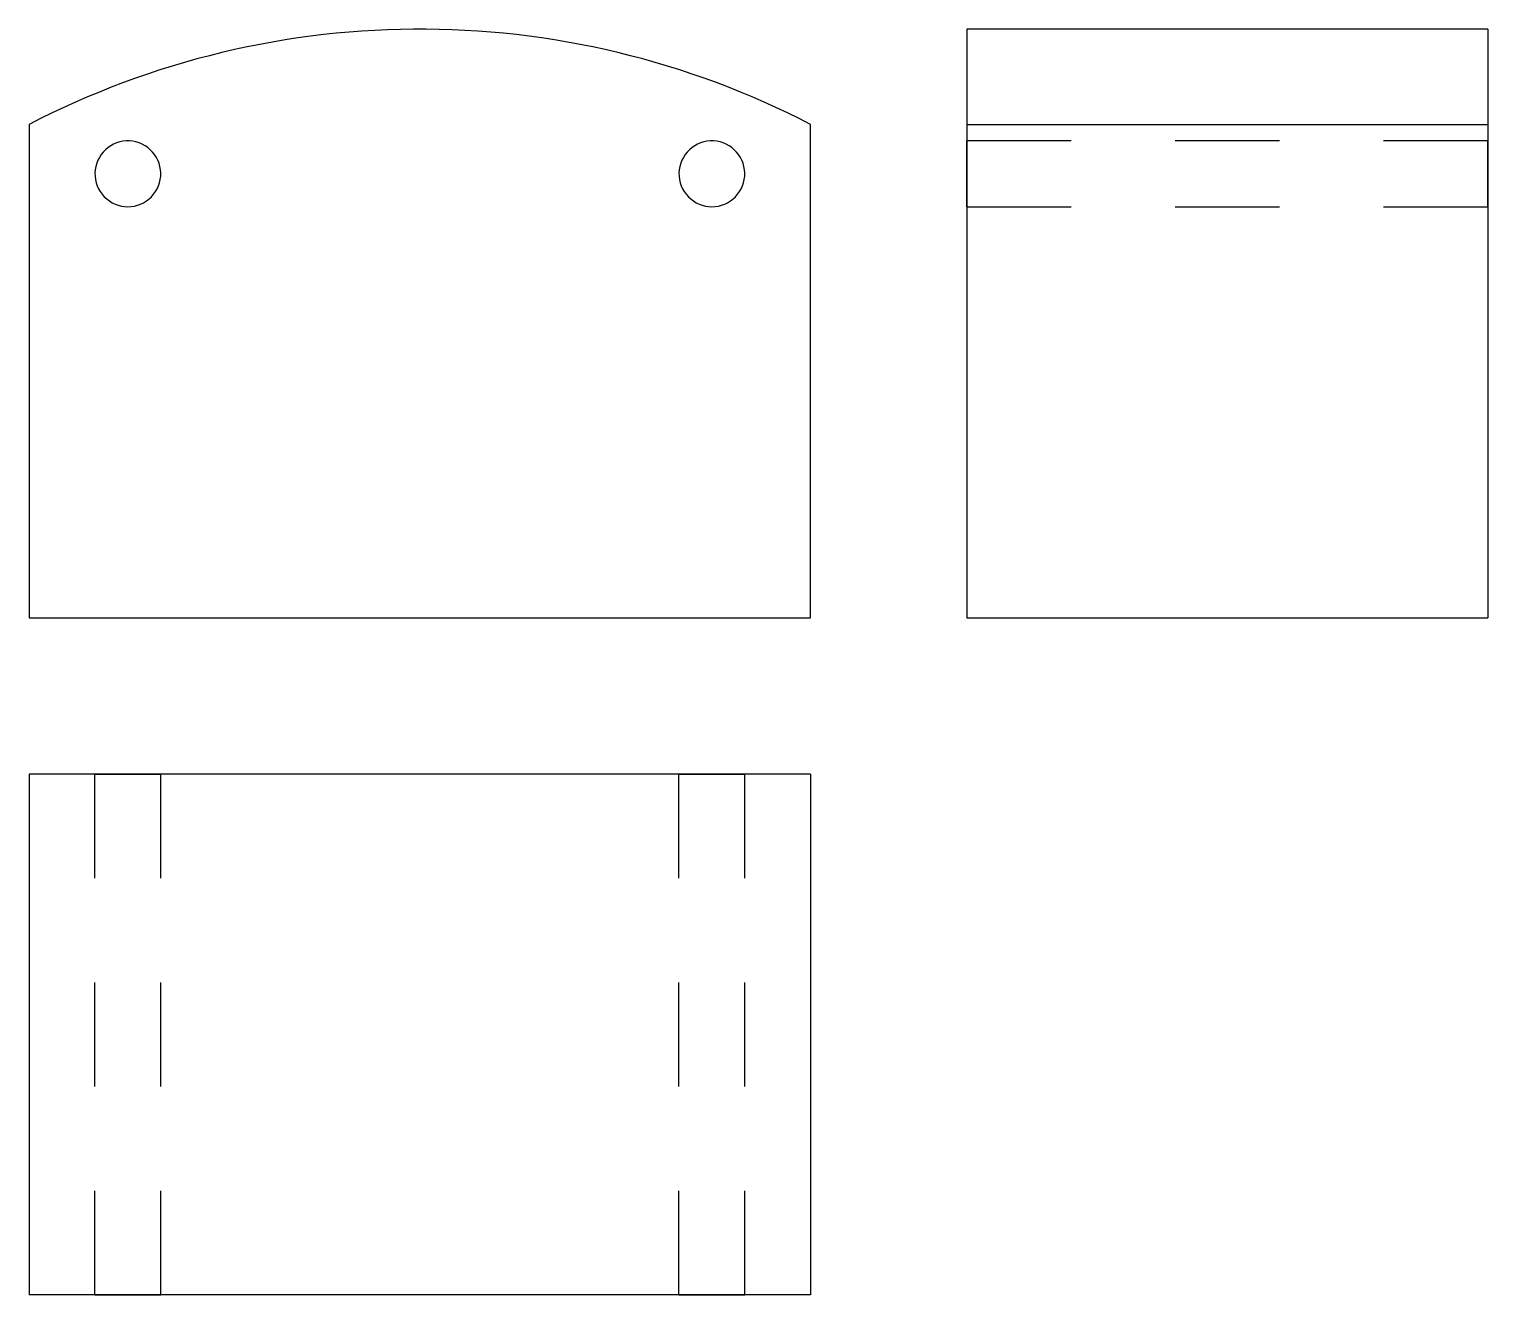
# Model space of a CAD drawing. Extents: x 0 to 1.4, y 0 to 1.22.
import ezdxf

# ---------------------------------------------------------------- set-up
doc = ezdxf.new("R2010")
doc.units = 0
doc.linetypes.add('HIDDEN', pattern=[0.037501, 0.025013, -0.012488])
for name, color, linetype in [('FRONT', 7, 'CONTINUOUS'), ('LEFT', 7, 'CONTINUOUS'), ('LEFT_HID', 7, 'HIDDEN'), ('TOP', 7, 'CONTINUOUS'), ('TOP_HID', 7, 'HIDDEN')]:
    doc.layers.add(name, color=color, linetype=linetype)

msp = doc.modelspace()

# ---------------------------------------------------------------- linework, layer by layer
at = {"layer": 'FRONT'}
for p, q in [((0.245648, 1.204835), (0.233448, 1.202777)), ((0.257877, 1.206708), (0.245648, 1.204835)), ((0.270133, 1.208394), (0.257877, 1.206708)), ((0.282413, 1.209894), (0.270133, 1.208394)), ((0.294715, 1.211208), (0.282413, 1.209894)), ((0.307035, 1.212334), (0.294715, 1.211208)), ((0.319371, 1.213273), (0.307035, 1.212334)), ((0.331719, 1.214024), (0.319371, 1.213273)), ((0.344078, 1.214588), (0.331719, 1.214024)), ((0.356444, 1.214964), (0.344078, 1.214588)), ((0.368814, 1.215152), (0.356444, 1.214964)), ((0.381186, 1.215152), (0.368814, 1.215152)), ((0.393556, 1.214964), (0.381186, 1.215152)), ((0.405922, 1.214588), (0.393556, 1.214964)), ((0.418281, 1.214024), (0.405922, 1.214588)), ((0.430629, 1.213273), (0.418281, 1.214024)), ((0.442965, 1.212334), (0.430629, 1.213273)), ((0.455285, 1.211208), (0.442965, 1.212334)), ((0.467587, 1.209894), (0.455285, 1.211208)), ((0.479867, 1.208394), (0.467587, 1.209894)), ((0.492123, 1.206708), (0.479867, 1.208394)), ((0.504352, 1.204835), (0.492123, 1.206708)), ((0.516552, 1.202777), (0.504352, 1.204835)), ((0.185006, 1.192699), (0.172999, 1.189721)), ((0.197058, 1.195494), (0.185006, 1.192699)), ((0.209151, 1.198106), (0.197058, 1.195494)), ((0.221282, 1.200534), (0.209151, 1.198106)), ((0.233448, 1.202777), (0.221282, 1.200534)), ((0.528718, 1.200534), (0.516552, 1.202777)), ((0.540849, 1.198106), (0.528718, 1.200534)), ((0.552942, 1.195494), (0.540849, 1.198106)), ((0.564994, 1.192699), (0.552942, 1.195494)), ((0.577001, 1.189721), (0.564994, 1.192699)), ((0.137266, 1.179698), (0.125461, 1.175996)), ((0.149126, 1.18322), (0.137266, 1.179698)), ((0.161037, 1.186561), (0.149126, 1.18322)), ((0.172999, 1.189721), (0.161037, 1.186561)), ((0.588963, 1.186561), (0.577001, 1.189721)), ((0.600874, 1.18322), (0.588963, 1.186561)), ((0.612734, 1.179698), (0.600874, 1.18322)), ((0.624539, 1.175996), (0.612734, 1.179698)), ((0.090403, 1.163821), (0.078845, 1.159409)), ((0.102027, 1.168056), (0.090403, 1.163821)), ((0.113714, 1.172115), (0.102027, 1.168056)), ((0.125461, 1.175996), (0.113714, 1.172115)), ((0.636286, 1.172115), (0.624539, 1.175996)), ((0.647973, 1.168056), (0.636286, 1.172115)), ((0.659597, 1.163821), (0.647973, 1.168056)), ((0.671155, 1.159409), (0.659597, 1.163821)), ((0.055937, 1.15006), (0.044592, 1.145126)), ((0.067356, 1.154821), (0.055937, 1.15006)), ((0.078845, 1.159409), (0.067356, 1.154821)), ((0.682644, 1.154821), (0.671155, 1.159409)), ((0.694063, 1.15006), (0.682644, 1.154821)), ((0.705408, 1.145126), (0.694063, 1.15006)), ((0.022133, 1.134744), (0.011024, 1.129298)), ((0.033323, 1.140021), (0.022133, 1.134744)), ((0.044592, 1.145126), (0.033323, 1.140021)), ((0.716677, 1.140021), (0.705408, 1.145126)), ((0.727867, 1.134744), (0.716677, 1.140021)), ((0.738976, 1.129298), (0.727867, 1.134744)), ((0.011024, 1.129298), (0, 1.123684)), ((0, 1.123684), (0, 0.65)), ((0.75, 1.123684), (0.738976, 1.129298)), ((0.75, 0.65), (0.75, 1.123684)), ((0.086945, 1.106918), (0.083936, 1.10599)), ((0.09003, 1.107542), (0.086945, 1.106918)), ((0.093163, 1.107855), (0.09003, 1.107542)), ((0.096311, 1.107855), (0.093163, 1.107855)), ((0.099443, 1.107542), (0.096311, 1.107855)), ((0.102529, 1.106918), (0.099443, 1.107542)), ((0.105537, 1.10599), (0.102529, 1.106918)), ((0.647471, 1.106918), (0.644463, 1.10599)), ((0.650557, 1.107542), (0.647471, 1.106918)), ((0.653689, 1.107855), (0.650557, 1.107542)), ((0.656837, 1.107855), (0.653689, 1.107855)), ((0.65997, 1.107542), (0.656837, 1.107855)), ((0.663055, 1.106918), (0.65997, 1.107542)), ((0.666064, 1.10599), (0.663055, 1.106918)), ((0.067389, 1.092105), (0.065952, 1.089304)), ((0.069097, 1.09475), (0.067389, 1.092105)), ((0.07106, 1.097211), (0.069097, 1.09475)), ((0.073258, 1.099465), (0.07106, 1.097211)), ((0.075669, 1.101488), (0.073258, 1.099465)), ((0.07827, 1.103262), (0.075669, 1.101488)), ((0.081035, 1.104767), (0.07827, 1.103262)), ((0.083936, 1.10599), (0.081035, 1.104767)), ((0.108438, 1.104767), (0.105537, 1.10599)), ((0.111203, 1.103262), (0.108438, 1.104767)), ((0.113804, 1.101488), (0.111203, 1.103262)), ((0.116216, 1.099465), (0.113804, 1.101488)), ((0.118414, 1.097211), (0.116216, 1.099465)), ((0.120377, 1.09475), (0.118414, 1.097211)), ((0.122085, 1.092105), (0.120377, 1.09475)), ((0.123521, 1.089304), (0.122085, 1.092105)), ((0.627915, 1.092105), (0.626479, 1.089304)), ((0.629623, 1.09475), (0.627915, 1.092105)), ((0.631586, 1.097211), (0.629623, 1.09475)), ((0.633784, 1.099465), (0.631586, 1.097211)), ((0.636196, 1.101488), (0.633784, 1.099465)), ((0.638797, 1.103262), (0.636196, 1.101488)), ((0.641562, 1.104767), (0.638797, 1.103262)), ((0.644463, 1.10599), (0.641562, 1.104767)), ((0.668965, 1.104767), (0.666064, 1.10599)), ((0.67173, 1.103262), (0.668965, 1.104767)), ((0.674331, 1.101488), (0.67173, 1.103262)), ((0.676742, 1.099465), (0.674331, 1.101488)), ((0.67894, 1.097211), (0.676742, 1.099465)), ((0.680903, 1.09475), (0.67894, 1.097211)), ((0.682611, 1.092105), (0.680903, 1.09475)), ((0.684048, 1.089304), (0.682611, 1.092105)), ((0.063403, 1.080242), (0.063168, 1.077103)), ((0.06395, 1.083343), (0.063403, 1.080242)), ((0.064802, 1.086373), (0.06395, 1.083343)), ((0.065952, 1.089304), (0.064802, 1.086373)), ((0.124671, 1.086373), (0.123521, 1.089304)), ((0.125524, 1.083343), (0.124671, 1.086373)), ((0.126071, 1.080242), (0.125524, 1.083343)), ((0.126306, 1.077103), (0.126071, 1.080242)), ((0.623929, 1.080242), (0.623694, 1.077103)), ((0.624476, 1.083343), (0.623929, 1.080242)), ((0.625329, 1.086373), (0.624476, 1.083343)), ((0.626479, 1.089304), (0.625329, 1.086373)), ((0.685198, 1.086373), (0.684048, 1.089304)), ((0.68605, 1.083343), (0.685198, 1.086373)), ((0.686597, 1.080242), (0.68605, 1.083343)), ((0.686832, 1.077103), (0.686597, 1.080242)), ((0.063168, 1.077103), (0.063246, 1.073956)), ((0.063246, 1.073956), (0.063638, 1.070832)), ((0.063638, 1.070832), (0.064338, 1.067763)), ((0.064338, 1.067763), (0.065341, 1.064779)), ((0.065341, 1.064779), (0.066636, 1.061909)), ((0.122838, 1.061909), (0.124133, 1.064779)), ((0.124133, 1.064779), (0.125136, 1.067763)), ((0.125136, 1.067763), (0.125836, 1.070832)), ((0.125836, 1.070832), (0.126227, 1.073956)), ((0.126227, 1.073956), (0.126306, 1.077103)), ((0.623694, 1.077103), (0.623773, 1.073956)), ((0.623773, 1.073956), (0.624164, 1.070832)), ((0.624164, 1.070832), (0.624864, 1.067763)), ((0.624864, 1.067763), (0.625867, 1.064779)), ((0.625867, 1.064779), (0.627162, 1.061909)), ((0.683364, 1.061909), (0.684659, 1.064779)), ((0.684659, 1.064779), (0.685662, 1.067763)), ((0.685662, 1.067763), (0.686362, 1.070832)), ((0.686362, 1.070832), (0.686754, 1.073956)), ((0.686754, 1.073956), (0.686832, 1.077103)), ((0.066636, 1.061909), (0.06821, 1.059183)), ((0.06821, 1.059183), (0.070047, 1.056627)), ((0.070047, 1.056627), (0.072131, 1.054266)), ((0.072131, 1.054266), (0.074438, 1.052125)), ((0.074438, 1.052125), (0.076948, 1.050224)), ((0.076948, 1.050224), (0.079634, 1.048582)), ((0.10984, 1.048582), (0.112526, 1.050224)), ((0.112526, 1.050224), (0.115035, 1.052125)), ((0.115035, 1.052125), (0.117343, 1.054266)), ((0.117343, 1.054266), (0.119426, 1.056627)), ((0.119426, 1.056627), (0.121264, 1.059183)), ((0.121264, 1.059183), (0.122838, 1.061909)), ((0.627162, 1.061909), (0.628736, 1.059183)), ((0.628736, 1.059183), (0.630574, 1.056627)), ((0.630574, 1.056627), (0.632657, 1.054266)), ((0.632657, 1.054266), (0.634965, 1.052125)), ((0.634965, 1.052125), (0.637474, 1.050224)), ((0.637474, 1.050224), (0.64016, 1.048582)), ((0.670366, 1.048582), (0.673052, 1.050224)), ((0.673052, 1.050224), (0.675562, 1.052125)), ((0.675562, 1.052125), (0.677869, 1.054266)), ((0.677869, 1.054266), (0.679953, 1.056627)), ((0.679953, 1.056627), (0.68179, 1.059183)), ((0.68179, 1.059183), (0.683364, 1.061909)), ((0.079634, 1.048582), (0.08247, 1.047217)), ((0.08247, 1.047217), (0.085429, 1.04614)), ((0.085429, 1.04614), (0.08848, 1.045363)), ((0.08848, 1.045363), (0.091593, 1.044894)), ((0.091593, 1.044894), (0.094737, 1.044737)), ((0.094737, 1.044737), (0.097881, 1.044894)), ((0.097881, 1.044894), (0.100994, 1.045363)), ((0.100994, 1.045363), (0.104045, 1.04614)), ((0.104045, 1.04614), (0.107003, 1.047217)), ((0.107003, 1.047217), (0.10984, 1.048582)), ((0.64016, 1.048582), (0.642997, 1.047217)), ((0.642997, 1.047217), (0.645955, 1.04614)), ((0.645955, 1.04614), (0.649006, 1.045363)), ((0.649006, 1.045363), (0.652119, 1.044894)), ((0.652119, 1.044894), (0.655263, 1.044737)), ((0.655263, 1.044737), (0.658407, 1.044894)), ((0.658407, 1.044894), (0.66152, 1.045363)), ((0.66152, 1.045363), (0.664571, 1.04614)), ((0.664571, 1.04614), (0.66753, 1.047217)), ((0.66753, 1.047217), (0.670366, 1.048582)), ((0, 0.65), (0.75, 0.65))]:
    msp.add_line(p, q, dxfattribs=at)
at = {"layer": 'LEFT'}
for p, q in [((0.9, 1.215175), (0.9, 1.123684)), ((1.4, 1.215175), (0.9, 1.215175)), ((1.4, 1.215175), (1.4, 1.123684)), ((0.9, 1.123684), (1.4, 1.123684)), ((0.9, 1.123684), (0.9, 0.65)), ((1.4, 1.123684), (1.4, 0.65)), ((0.9, 0.65), (1.4, 0.65))]:
    msp.add_line(p, q, dxfattribs=at)
at = {"layer": 'LEFT_HID', "linetype": 'HIDDEN'}
for p, q in [((0.9, 1.044737), (0.9, 1.107895)), ((0.9, 1.107895), (0.9, 1.044737)), ((0.9, 1.044737), (0.9, 1.107895)), ((0.9, 1.107895), (0.9, 1.044737)), ((1.4, 1.107895), (0.9, 1.107895)), ((1.4, 1.107895), (0.9, 1.107895)), ((1.4, 1.044737), (1.4, 1.107895)), ((1.4, 1.107895), (1.4, 1.044737)), ((1.4, 1.044737), (1.4, 1.107895)), ((1.4, 1.107895), (1.4, 1.044737)), ((0.9, 1.044737), (1.4, 1.044737)), ((0.9, 1.044737), (1.4, 1.044737))]:
    msp.add_line(p, q, dxfattribs=at)
at = {"layer": 'TOP'}
for p, q in [((0.75, 0.5), (0, 0.5)), ((0, 0.5), (0, 0)), ((0.75, 0.5), (0.75, 0)), ((0.75, 0), (0, 0))]:
    msp.add_line(p, q, dxfattribs=at)
at = {"layer": 'TOP_HID', "linetype": 'HIDDEN'}
for p, q in [((0.126316, 0.5), (0.063158, 0.5)), ((0.063158, 0.5), (0.094737, 0.5)), ((0.063158, 0), (0.063158, 0.5)), ((0.094737, 0.5), (0.126316, 0.5)), ((0.126316, 0), (0.126316, 0.5)), ((0.686842, 0.5), (0.623684, 0.5)), ((0.623684, 0.5), (0.655263, 0.5)), ((0.623684, 0), (0.623684, 0.5)), ((0.655263, 0.5), (0.686842, 0.5)), ((0.686842, 0), (0.686842, 0.5)), ((0.126316, 0), (0.063158, 0)), ((0.063158, 0), (0.094737, 0)), ((0.094737, 0), (0.126316, 0)), ((0.686842, 0), (0.623684, 0)), ((0.623684, 0), (0.655263, 0)), ((0.655263, 0), (0.686842, 0))]:
    msp.add_line(p, q, dxfattribs=at)

doc.saveas('drawing.dxf')
